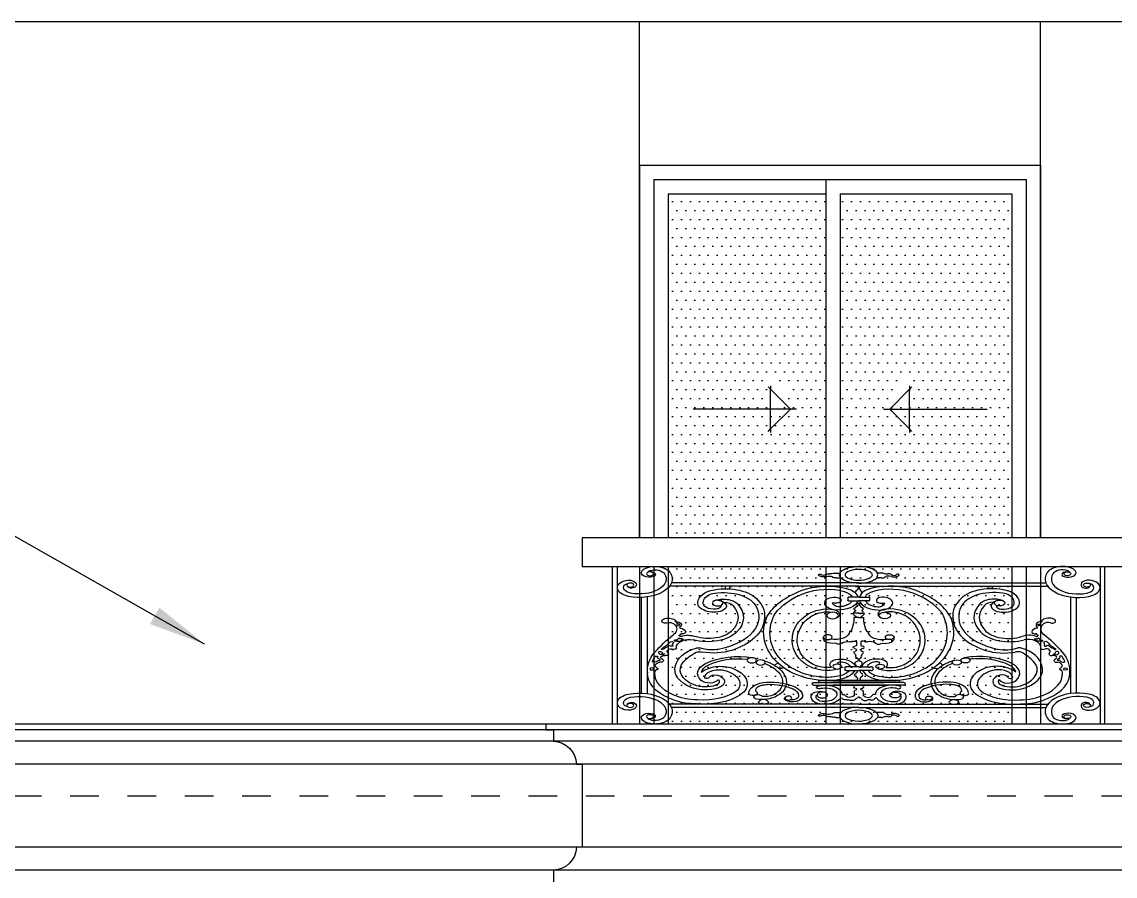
# Model space of a CAD drawing. Extents: x 185 to 567, y -69 to 170.
# Drawn here: x 467.004 to 470.82, y -42.616 to -39.636 of the extents above; entities that cross this region are included whole.
import ezdxf

# ---------------------------------------------------------------- set-up
doc = ezdxf.new("R2010")
doc.units = 0
doc.header["$LTSCALE"] = 0.25
doc.header["$MEASUREMENT"] = 0
doc.linetypes.add('LEVELS 2$0$DOT2', pattern=[0.125, 0, -0.125])
doc.layers.get('0').update_dxf_attribs({"linetype": 'CONTINUOUS'})
for name, color, linetype in [('A-DTNM', 112, 'CONTINUOUS'), ('A-ELV 6', 71, 'CONTINUOUS'), ('A-FerFroge', 156, 'CONTINUOUS'), ('A-GRC', 8, 'CONTINUOUS'), ('A-groves', 8, 'CONTINUOUS'), ('A-WIN', 3, 'CONTINUOUS'), ('A-WIN HAT', 125, 'CONTINUOUS'), ('A-WLSEC', 7, 'CONTINUOUS'), ('LEVELS 2$0$A-HATCH', 112, 'CONTINUOUS')]:
    doc.layers.add(name, color=color, linetype=linetype)
doc.styles.add('BERNIE', font='arial.ttf')
doc.dimstyles.new('DIM10R', dxfattribs={"dimscale": 0.2, "dimtxt": 125, "dimasz": 150, "dimexe": 100, "dimexo": 100, "dimgap": 25, "dimtad": 1, "dimdec": 0, "dimzin": 0, "dimdsep": 46, "dimtxsty": 'BERNIE', "dimcen": 500, "dimdle": 50, "dimclrd": 2, "dimclre": 1, "dimclrt": 3, "dimadec": 0, "dimazin": 0, "dimtfac": 1, "dimtdec": 0, "dimtix": 1, "dimtmove": 2, "dimatfit": 3, "dimfxl": 1, "dimtolj": 1, "dimtzin": 0, "dimarcsym": 0})

# ---------------------------------------------------------------- blocks, each defined once
blk = doc.blocks.new('LEVELS 2')
at = {"layer": 'LEVELS 2$0$A-HATCH', "linetype": 'LEVELS 2$0$DOT2', "ltscale": 2}
blk.add_line((189.3891, 19.672, 0), (204.6446, 19.672, 0), dxfattribs=at)
blk = doc.blocks.new('A$C5D9A0A75')
at = {"color": 8}
for p, q in [((-0.2424, -0.5809), (-0.251, -0.5723)), ((-0.2424, -0.5687), (-0.2424, -0.5809)), ((0.2424, -0.5687), (0.2424, -0.5809)), ((0.2424, -0.5809), (0.251, -0.5723)), ((-0.1517, -0.65), (-0.1733, -0.65)), ((0.1517, -0.65), (0.1733, -0.65)), ((-0.251, -0.7277), (-0.2424, -0.7191)), ((-0.2424, -0.7191), (-0.2424, -0.7313)), ((0.2424, -0.7191), (0.2424, -0.7313)), ((0.251, -0.7277), (0.2424, -0.7191))]:
    blk.add_line(p, q, dxfattribs=at)
for p, q in [((-0.1733, -0.65), (-0.5132, -0.65)), ((0.1733, -0.65), (0.5132, -0.65))]:
    blk.add_line(p, q)
at = {"elevation": 0}
for points in [[(-0.2424, -0.5809), (-0.1733, -0.65), (-0.2424, -0.7191), (-0.2424, -0.5809)], [(0.2424, -0.5809), (0.1733, -0.65), (0.2424, -0.7191), (0.2424, -0.5809)]]:
    blk.add_lwpolyline(points, dxfattribs=at)
blk = doc.blocks.new('winnnn')
at = {"layer": 'A-WIN HAT'}
h = blk.add_hatch(dxfattribs=at)
h.set_pattern_fill('DOTS', color=256, scale=0.5, style=0)
h.set_pattern_definition([(0, (-0.6, -1.95), (0.015625, 0.03125), [0, -0.03125])])
h.paths.add_polyline_path([(0.6, -0.1), (0, -0.1), (0, -1.3), (0.6, -1.3)])
h.paths.add_polyline_path([(0.2424, -0.7298), (0.2424, -0.8679), (0.1733, -0.7989)], flags=16)
h.paths.add_polyline_path([(-0.05, -0.1), (-0.6, -0.1), (-0.6, -1.3), (-0.05, -1.3)])
h.paths.add_polyline_path([(-0.2424, -0.7298), (-0.1733, -0.7989), (-0.2424, -0.8679)], flags=16)
h.paths.add_polyline_path([(0.6, -1.4), (0, -1.4), (0, -1.95), (0.6, -1.95)])
h.paths.add_polyline_path([(-0.05, -1.4), (-0.6, -1.4), (-0.6, -1.95), (-0.05, -1.95)])
for p, q in [((-0.7, 0), (0.7, 0)), ((-0.7, 0), (-0.7, -1.3)), ((0.7, 0), (0.7, -1.3)), ((-0.65, -0.05), (0.65, -0.05)), ((-0.65, -0.05), (-0.65, -1.3)), ((-0.05, -0.05), (-0.05, -1.3, 0)), ((0.65, -0.05), (0.65, -1.3)), ((-0.6, -0.1), (-0.05, -0.1)), ((-0.6, -0.1), (-0.6, -1.3)), ((0, -0.1), (0.6, -0.1)), ((0, -0.1), (0, -1.3, 0)), ((0.6, -0.1), (0.6, -1.3)), ((-0.7, -1.4), (-0.7, -1.95)), ((-0.65, -1.4), (-0.65, -1.95)), ((-0.6, -1.4), (-0.6, -1.95)), ((-0.05, -1.4, 0), (-0.05, -1.95, 0)), ((0, -1.4, 0), (0, -1.95, 0)), ((0.6, -1.4), (0.6, -1.95)), ((0.65, -1.4), (0.65, -1.95)), ((0.7, -1.4), (0.7, -1.95))]:
    blk.add_line(p, q)
blk.add_blockref('A$C5D9A0A75', (0, -0.2009, 0))
blk = doc.blocks.new('A$C7860229F')
blk.add_lwpolyline([(0.1263, 0.285), (0.1263, 0.265), (0.1, 0.265), (0.1, 0.225, 0.394493), (0.02, 0.145), (0, 0.145), (0, -0.145), (0.02, -0.145, 0.394493), (0.1, -0.225), (0.1, -0.265)], format="xyb")
blk = doc.blocks.new('A$C50FD488D')
for p, q in [((0.209, -0.6483), (0.209, -0.1009)), ((0.2186, -0.0998), (0.2186, -0.6493)), ((1.1814, -0.0998), (1.1814, -0.6493)), ((1.191, -0.6483), (1.191, -0.1009)), ((0.6548, -0.123), (0.6628, -0.123)), ((0.7452, -0.123), (0.7372, -0.123)), ((0.6548, -0.1403), (0.6647, -0.1403)), ((0.7452, -0.1403), (0.7353, -0.1403)), ((0.7, -0.1694), (0.3225, -0.1694)), ((0.7, -0.1578), (0.3264, -0.1578)), ((0.4338, -0.1694), (0.4338, -0.178)), ((0.4426, -0.1694), (0.4426, -0.1784)), ((0.7, -0.1578), (1.0736, -0.1578)), ((0.7, -0.1694), (1.0775, -0.1694)), ((0.9574, -0.1694), (0.9574, -0.1784)), ((0.9662, -0.1694), (0.9662, -0.178)), ((0.2661, -0.2081), (0.2661, -0.5419)), ((0.2779, -0.2064), (0.2779, -0.5436)), ((0.6783, -0.2087), (0.6783, -0.2183)), ((0.7, -0.2072), (0.6798, -0.2072)), ((0.7, -0.2072), (0.7202, -0.2072)), ((0.7217, -0.2087), (0.7217, -0.2183)), ((1.1221, -0.2064), (1.1221, -0.5436)), ((1.1339, -0.2081), (1.1339, -0.5419)), ((0.6798, -0.2197), (0.7, -0.2197)), ((0.7202, -0.2197), (0.7, -0.2197)), ((0.5161, -0.2804), (0.5121, -0.2804)), ((0.7006, -0.2627), (0.6887, -0.2627)), ((0.7006, -0.2784), (0.6904, -0.2784)), ((0.695, -0.2742), (0.695, -0.2784)), ((0.6994, -0.2627), (0.7113, -0.2627)), ((0.6994, -0.2784), (0.7096, -0.2784)), ((0.705, -0.2742), (0.705, -0.2784)), ((0.8839, -0.2804), (0.8879, -0.2804)), ((0.5125, -0.2997), (0.5102, -0.2997)), ((0.8875, -0.2997), (0.8898, -0.2997)), ((0.6839, -0.3272), (0.6818, -0.3272)), ((0.7161, -0.3272), (0.7182, -0.3272)), ((0.6957, -0.3623), (0.6957, -0.3754)), ((0.7043, -0.3623), (0.7043, -0.3754)), ((0.6721, -0.4527), (0.6721, -0.4606)), ((0.7, -0.4498), (0.675, -0.4498)), ((0.7, -0.4498), (0.725, -0.4498)), ((0.7279, -0.4527), (0.7279, -0.4606)), ((0.675, -0.4635), (0.7, -0.4635)), ((0.725, -0.4635), (0.7, -0.4635)), ((0.6196, -0.4984), (0.7, -0.4984)), ((0.6196, -0.4984), (0.6196, -0.5051)), ((0.7, -0.4984), (0.6493, -0.4984)), ((0.7, -0.4984), (0.7507, -0.4984)), ((0.7804, -0.4984), (0.7, -0.4984)), ((0.7804, -0.4984), (0.7804, -0.5051)), ((0.6071, -0.508), (0.6071, -0.5113)), ((0.6101, -0.5051), (0.7, -0.5051)), ((0.6101, -0.5142), (0.7, -0.5142)), ((0.7, -0.5051), (0.6493, -0.5051)), ((0.7, -0.5142), (0.6493, -0.5142)), ((0.6904, -0.5142), (0.6904, -0.5216)), ((0.7, -0.5051), (0.7507, -0.5051)), ((0.7899, -0.5051), (0.7, -0.5051)), ((0.7, -0.5142), (0.7507, -0.5142)), ((0.7899, -0.5142), (0.7, -0.5142)), ((0.7096, -0.5142), (0.7096, -0.5216)), ((0.7929, -0.508), (0.7929, -0.5113)), ((0.6913, -0.5365), (0.6913, -0.5511)), ((0.7087, -0.5365), (0.7087, -0.5511)), ((0.6896, -0.5511), (0.6913, -0.5511)), ((0.7104, -0.5511), (0.7087, -0.5511)), ((0.7, -0.5806), (0.3225, -0.5806)), ((0.7, -0.5806), (1.0775, -0.5806)), ((0.7, -0.5922), (0.3264, -0.5922)), ((0.6548, -0.6097), (0.6647, -0.6097)), ((0.7, -0.5922), (1.0736, -0.5922)), ((0.7452, -0.6097), (0.7353, -0.6097)), ((0.6548, -0.627), (0.6628, -0.627)), ((0.7452, -0.627), (0.7372, -0.627))]:
    blk.add_line(p, q)
at = {"extrusion": (0, 0, -1)}
for centre, major_axis, ratio, start_param, end_param in [((0.2921, -0.1258), (-0.0261, 0), 0.986193, 0.359204, 1.773868), ((0.2934, -0.1324), (-0.0326, 0), 0.986193, 1.693369, 2.794993), ((0.7, -0.1293), (-0.0381, 0), 0.770201, 4.712389, 7.853982), ((0.2823, -0.1222), (0.0157, 0), 0.986193, 1.044957, 3.500797), ((0.2921, -0.1258), (0.014, 0), 0.986193, 3.500797, 4.101526), ((0.2934, -0.1324), (0.0205, 0), 0.986193, 4.240292, 5.936586), ((0.2858, -0.128), (-0.00887, 0), 0.986193, 1.609909, 4.186549), ((0.2625, -0.1436), (-0.0534, 0), 0.986193, 2.793121, 3.920657), ((0.2625, -0.1436), (-0.0655, 0), 0.986193, 2.793121, 3.920657), ((0.6222, -0.13), (-0.0028, 0), 0.986193, -0.347364, 2.45784), ((0.6295, -0.1254), (-0.00588, 0), 0.986193, 3.689898, 5.767627), ((0.6391, -0.1312), (-0.00547, 0), 0.986193, 0.548305, 1.353902), ((0.64, -0.1359), (0.0103, 0), 0.986193, 4.517077, 4.873859), ((0.6413, -0.1028), (0.0235, 0), 0.986193, 1.128208, 1.558447), ((0.6548, -0.1317), (0.00879, 0), 0.986193, 4.310092, 4.712389), ((0.7, -0.1293), (-0.0273, 0.0003), 0.684091, 4.704331, 7.845923), ((0.2448, -0.173), (0.0261, 0), 0.986193, 2.925853, 4.340517), ((0.241, -0.1635), (0.0157, 0), 0.986193, 4.340517, 6.796357), ((0.6295, -0.1254), (-0.0114, 0), 0.986193, 4.153001, 5.767627), ((0.6406, -0.1429), (0.00954, 0), 0.986193, 4.147409, 5.443922), ((0.645, -0.138), (-0.00206, 0.00206), 1, 1.523847, 1.779943), ((0.6548, -0.1317), (0.00879, 0), 0.986193, 1.570796, 2.558971), ((0.2516, -0.1742), (0.0205, 0), 0.986193, 1.904728, 3.601022), ((0.2448, -0.173), (0.014, 0), 0.986193, 3.739788, 4.340517), ((0.2447, -0.165), (0.00696, 0), 0.986193, 3.141593, 9.424778), ((0.247, -0.1668), (0.00887, 0), 0.986193, 0.513172, 3.089812), ((0.4353, -0.2481), (-0.0711, 0), 0.986193, 1.239292, 2.685863), ((0.6371, -0.2594), (0.092, 0), 0.986193, 4.113809, 5.142554), ((0.6844, -0.1751), (-0.0145, 0), 0.986193, 2.72718, 3.810715), ((0.2516, -0.1742), (0.0326, 0), 0.986193, 1.904728, 3.006352), ((0.2625, -0.1436), (-0.0655, 0), 0.986193, 3.920657, 5.048192), ((0.2625, -0.1436), (-0.0534, 0), 0.986193, 3.920657, 5.048192), ((0.4243, -0.2245), (0.045, 0), 0.986193, 3.136144, 4.437415), ((0.4243, -0.2245), (0.0343, 0), 0.986193, 3.117833, 4.149148), ((0.4308, -0.257), (-0.0667, 0), 0.986193, 1.189802, 2.81634), ((0.683, -0.3257), (-0.1734, 0), 0.986193, 0.307207, 0.972216), ((0.683, -0.3257), (0.1621, 0), 0.986193, 3.544055, 4.113809), ((0.6371, -0.2594), (0.0807, 0), 0.986193, 4.113809, 5.142554), ((0.6588, -0.2128), (-0.0287, 0), 0.986193, 2.000961, 2.94312), ((0.6588, -0.2128), (-0.04, 0), 0.986193, 2.000961, 2.99964), ((0.7044, -0.1907), (0.0109, 0), 0.986193, 2.526413, 3.810715), ((0.419, -0.2277), (0.0104, 0), 0.986193, 3.141593, 9.424778), ((0.4306, -0.2453), (0.0316, 0), 0.986193, 4.08399, 5.814843), ((0.4148, -0.2381), (-0.0213, 0), 0.986193, 1.766722, 4.073893), ((0.3935, -0.2713), (0.119, 0), 0.986193, -0.478494, 0.140238), ((0.6513, -0.2258), (-0.0189, 0), 0.986193, 0.23755, 1.917148), ((0.6541, -0.2182), (-0.0107, 0), 0.986193, 1.917148, 5.316293), ((0.6798, -0.2087), (0.00147, 0), 0.986193, 3.141593, 4.712389), ((0.411, -0.2282), (0.0318, 0), 0.986193, 1.02315, 3.250179), ((0.411, -0.2282), (0.0212, 0), 0.986193, 1.359839, 3.277918), ((0.4148, -0.2381), (0.0107, 0), 0.986193, -0.207114, 1.517375), ((0.4306, -0.2453), (0.021, 0), 0.986193, -1.540418, -0.468342), ((0.3646, -0.2783), (0.0949, 0), 0.986193, -0.468342, 0.502042), ((0.3646, -0.2783), (-0.1056, 0), 0.986193, 2.67325, 3.643635), ((0.3738, -0.2759), (-0.1269, 0), 0.986193, 2.81634, 3.559374), ((0.6575, -0.2273), (0.0253, 0), 0.986193, 1.662425, 3.379143), ((0.6618, -0.2272), (0.0138, 0), 0.986193, 1.325993, 3.162944), ((0.6588, -0.2128), (0.04, 0), 0.986193, 0.177072, 1.662425), ((0.6588, -0.2128), (-0.0287, 0), 0.986193, 3.389621, 4.490786), ((0.6798, -0.2183), (0.00147, 0), 0.986193, 1.570796, 3.141593), ((0.6833, -0.2323), (0.0155, 0), 0.986193, -0.501731, 0.918989), ((0.6372, -0.3587), (0, 0.1102), 0.634622, -1.455899, 0.198074), ((0.6441, -0.2665), (-0.0174, 0), 0.986193, 1.67343, 3.999532), ((0.6956, -0.2483), (0.00484, 0), 0.986193, 2.222604, 4.060581), ((0.6951, -0.2595), (0.00403, 0), 0.986193, 2.222604, 4.060581), ((0.691, -0.2542), (0.00273, 0), 0.986193, -0.918989, 0.918989), ((0.3209, -0.2953), (0.0152, 0), 0.986193, 3.767232, 5.474069), ((0.6364, -0.3304), (0, 0.168), 0.749863, 2.987054, 5.054443), ((0.5118, -0.2802), (0.1786, 0), 0.986193, -0.010351, 0.269948), ((0.7013, -0.2633), (-0.0127, 0), 0.986193, -1.050198, 0.054521), ((0.3143, -0.2907), (-0.0071, 0), 0.986193, 4.239124, 6.908824), ((0.3224, -0.3063), (-0.0107, 0), 0.986193, 1.097531, 2.553849), ((0.3036, -0.3187), (0.0334, 0), 0.986193, -0.587743, 0.619356), ((0.2998, -0.3171), (0.0457, 0), 0.986193, -0.809116, -0.712984), ((0.3358, -0.2921), (0.00146, 0), 0.986193, 1.387681, 3.665061), ((0.3315, -0.2897), (-0.00351, 0), 0.986193, 2.51217, 3.665061), ((0.3376, -0.3017), (-0.00841, 0), 0.986193, 1.387681, 2.785357), ((0.332, -0.3037), (-0.0144, 0), 0.986193, 2.785357, 3.792328), ((0.3821, -0.2825), (0.1293, 0), 0.986193, 0.040903, 1.04538), ((0.3445, -0.3136), (0.00147, 0), 0.986193, 1.906583, 3.426498), ((0.3456, -0.3139), (-0.00182, 0.00182), 1, 5.778964, 6.141834), ((0.3386, -0.3303), (0.0165, 0), 0.986193, -1.23501, -0.133651), ((0.4005, -0.2989), (0.0534, 0), 0.986193, 0.481174, 2.075535), ((0.3828, -0.2799), (-0.117, 0), 0.986193, 3.559374, 4.361123), ((0.6936, -0.5929), (-0.4456, 0), 0.986193, 0.456975, 0.619356), ((0.3327, -0.3493), (-0.0083, 0), 0.986193, 3.078791, 4.711877), ((0.3461, -0.3481), (0.00514, 0), 0.986193, 1.224743, 3.000432), ((0.3437, -0.3407), (0.00156, 0), 0.986193, 2.393715, 4.557851), ((0.3389, -0.3451), (-0.00499, 0), 0.986193, 2.393715, 2.865382), ((0.3431, -0.3375), (0.00181, 0), 0.986193, -0.253663, 1.416259), ((0.3451, -0.3434), (-0.00147, 0), 0.986193, 4.095125, 6.006974), ((0.3466, -0.3366), (-0.00175, 0), 0.986193, -0.253663, 2.002078), ((0.36, -0.3641), (0.0243, 0), 0.986193, 4.095125, 5.362212), ((0.3487, -0.3289), (-0.00629, 0), 0.986193, 3.007942, 4.929364), ((0.3985, -0.2966), (0.0669, 0), 0.986193, 0.502042, 2.015089), ((0.6372, -0.3581), (0, 0.1052), 0.664345, 2.792693, 4.826957), ((0.6481, -0.3501), (-0.0189, 0), 0.986193, 4.424307, 6.467477), ((0.6382, -0.3467), (0.00867, 0), 0.986193, 3.141593, 9.424778), ((0.6534, -0.327), (0.0285, 0), 0.986193, 0.005829, 1.918893), ((0.2462, -0.3282), (0.0854, 0), 0.986193, 0.444529, 0.783696), ((0.3269, -0.3661), (-0.00411, 0), 0.986193, 0.444529, 3.917405), ((0.3343, -0.3726), (-0.00575, 0), 0.986193, -0.597423, 0.701205), ((0.3359, -0.3583), (0.00328, 0), 0.986193, 1.056125, 3.391753), ((0.3629, -0.3816), (-0.0264, 0), 0.986193, -0.122631, 0.984654), ((0.341, -0.3672), (-0.00708, 0), 0.986193, 1.056125, 1.960136), ((0.3617, -0.373), (-0.0219, 0), 0.986193, 0.60362, 0.944428), ((0.3483, -0.3542), (-0.00144, 0), 0.986193, 1.218517, 4.325141), ((0.3617, -0.373), (0.0189, 0), 0.986193, 3.923198, 5.156681), ((0.6599, -0.3629), (-0.00819, 0), 0.986193, 3.762001, 5.60071), ((0.6777, -0.3759), (0.014, 0), 0.986193, 3.787884, 5.054616), ((0.6841, -0.3565), (-0.0067, 0), 0.986193, 3.987504, 4.964118), ((0.6917, -0.365), (-0.00484, 0), 0.986193, 0.845912, 2.529622), ((0.3085, -0.3882), (-0.00191, 0), 0.986193, 3.7565, 6.59316), ((0.3271, -0.4011), (0.0209, 0), 0.986193, 3.756501, 4.081862), ((0.3066, -0.3735), (0.0138, 0), 0.986193, 0.400155, 0.940269), ((0.3302, -0.3967), (-0.0121, 0), 0.986193, -0.557759, 0.436551), ((0.3256, -0.3946), (0.00706, 0), 0.986193, 3.578144, 5.326019), ((0.3231, -0.3804), (-0.00404, 0), 0.986193, 0.400155, 2.512824), ((0.3279, -0.3769), (0.00194, 0), 0.986193, -0.597423, 2.512824), ((0.3323, -0.3853), (0.00445, 0), 0.986193, -0.122631, 2.184426), ((0.4137, -0.4531), (-0.0791, 0), 0.986193, 0.094175, 1.069333), ((0.3793, -0.3901), (0.00656, 0), 0.986193, 4.127294, 5.247131), ((0.4068, -0.3443), (0.0474, 0), 0.986193, 1.219531, 2.105538), ((0.6934, -0.3825), (0.00433, 0), 0.986193, 1.875147, 4.408038), ((0.6904, -0.3729), (-0.00589, 0), 0.986193, 3.583441, 4.408038), ((0.6906, -0.3915), (0.00524, 0), 0.986193, -1.266445, 1.266445), ((0.4242, -0.4623), (0.1454, 0), 0.986193, 3.070847, 3.598568), ((0.2968, -0.4152), (-0.00258, 0), 0.986193, 0.190764, 3.677531), ((0.3086, -0.4016), (-0.00766, 0), 0.986193, -0.544841, 0.757911), ((0.3074, -0.4023), (-0.00629, 0), 0.986193, 3.685922, 5.738345), ((0.3031, -0.4013), (-0.00496, 0), 0.986193, 1.545099, 3.312198), ((0.3122, -0.4176), (0.00705, 0), 0.986193, 2.192956, 4.9735), ((0.3112, -0.4027), (0.00326, 0), 0.986193, 1.079241, 3.312198), ((0.3154, -0.4058), (-0.00536, 0), 0.986193, 2.583833, 4.9735), ((0.4591, -0.4875), (0.1219, 0), 0.986193, 3.626248, 3.961743), ((0.3829, -0.4142), (-0.0164, 0), 0.986193, 1.131987, 1.889406), ((0.4107, -0.3311), (-0.0723, 0), 0.986193, 4.186973, 5.030999), ((0.46, -0.5116), (-0.0986, 0), 0.986193, 0.847252, 1.876614), ((0.6963, -0.4005), (-0.00587, 0), 0.986193, -0.780965, 0.780965), ((0.6868, -0.4098), (0.00756, 0), 0.986193, -0.780965, -0.059676), ((0.706, -0.4126), (0.0121, 0), 0.986193, 2.301082, 3.417667), ((0.4249, -0.4637), (-0.1398, 0), 0.986193, 0.223137, 0.363351), ((0.2922, -0.4288), (-0.00571, 0), 0.986193, 3.508652, 5.408534), ((0.3069, -0.4463), (0.0127, 0), 0.986193, 2.444401, 4.409658), ((0.3022, -0.4326), (-0.00495, 0), 0.986193, 0.367059, 1.782679), ((0.3022, -0.4183), (-0.00375, 0), 0.986193, -1.206139, 0.535939), ((0.2993, -0.4259), (-0.00441, 0), 0.986193, 1.935454, 3.61259), ((0.3044, -0.4283), (-0.00631, 0), 0.986193, 2.192956, 4.91313), ((0.4093, -0.4607), (0.0653, 0), 0.986193, 2.176291, 3.613177), ((0.46, -0.5116), (-0.091, 0), 0.986193, 0.847252, 1.775558), ((0.4869, -0.4275), (0.00925, 0), 0.986193, 3.141593, 9.424778), ((0.5044, -0.435), (0.00925, 0), 0.986193, 3.141593, 9.424778), ((0.46, -0.5116), (0.0986, 0), 0.986193, -1.051426, -0.604473), ((0.6613, -0.4415), (-0.0187, 0), 0.986193, -0.611101, 1.440214), ((0.6625, -0.4377), (0.00464, 0), 0.986193, 1.87872, 4.710272), ((0.6629, -0.4536), (0.031, 0), 0.986193, 4.581806, 6.159658), ((0.6628, -0.4536), (0.0208, 0), 0.986193, 4.699759, 6.096997), ((0.7035, -0.4388), (-0.0108, 0), 0.986193, -0.769176, 0.965496), ((0.6942, -0.4256), (0.0055, 0), 0.986193, -0.84051, 0.965496), ((0.2876, -0.4578), (0.0038, 0), 0.986193, 3.141593, 9.424778), ((0.2959, -0.4577), (0.00362, 0), 0.986193, -1.200664, 1.691177), ((0.4093, -0.4607), (0.0759, 0), 0.986193, 2.176291, 3.342001), ((0.4259, -0.4735), (-0.0471, 0), 0.986193, -0.551208, 0.847252), ((0.4259, -0.4735), (0.0395, 0), 0.986193, 3.247905, 3.988844), ((0.4246, -0.4926), (-0.0447, 0), 0.986193, 0.555033, 2.128552), ((0.4116, -0.5096), (0.0662, 0), 0.986193, -0.984044, 0.45567), ((0.46, -0.5116), (0.091, 0), 0.986193, -0.95037, -0.604473), ((0.5419, -0.4474), (-0.00969, 0), 0.986193, 0.203134, 1.344916), ((0.4724, -0.5031), (0.0836, 0), 0.986193, -0.604473, 0.213243), ((0.5419, -0.4474), (0.00969, 0), 0.986193, 0.579329, 1.596479), ((0.675, -0.4527), (0.00294, 0), 0.986193, 3.141593, 4.712389), ((0.6938, -0.4481), (0.00262, 0), 0.986193, -0.769176, 0.769176), ((0.3853, -0.4756), (0.1062, 0), 0.986193, 2.22596, 3.172079), ((0.3854, -0.4756), (0.0917, 0), 0.986193, 2.216856, 3.176603), ((0.3217, -0.4709), (0.028, 0), 0.986193, 3.087824, 3.501086), ((0.4208, -0.4878), (-0.0279, 0), 0.986193, 0.006108, 1.81447), ((0.4143, -0.4918), (0.0135, 0), 0.986193, 3.494217, 5.041103), ((0.4067, -0.5019), (-0.026, 0), 0.986193, 2.049556, 4.160152), ((0.4116, -0.5096), (-0.0517, 0), 0.986193, 1.883649, 3.597263), ((0.4724, -0.5031), (-0.0759, 0), 0.986193, 2.537119, 3.56788), ((0.6447, -0.4482), (0.0501, 0), 0.986193, 0.31332, 1.348449), ((0.6504, -0.4512), (0.0333, 0), 0.986193, 0.38402, 1.030313), ((0.675, -0.4606), (-0.00294, 0), 0.986193, 4.712389, 6.283185), ((0.6997, -0.4788), (-0.00775, 0), 0.986193, -0.81588, 0.81588), ((0.689, -0.4676), (0.0079, 0), 0.986193, -0.546224, 0.81588), ((0.4021, -0.4879), (-0.0193, 0), 0.986193, 3.502327, 5.731977), ((0.3972, -0.4873), (0.00434, 0), 0.986193, -0.037495, 3.068222), ((0.4067, -0.5019), (0.0153, 0), 0.986193, -0.500246, 1.018559), ((0.6877, -0.4914), (0.00973, 0), 0.986193, -0.81588, 0.81588), ((0.3943, -0.4821), (0.0496, 0), 0.986193, 1.018559, 2.176291), ((0.3943, -0.4821), (0.0389, 0), 0.986193, 1.018559, 2.176291), ((0.5195, -0.5424), (-0.0388, 0), 0.986193, -0.010266, 1.508225), ((0.5144, -0.5326), (-0.02, 0), 0.986193, -0.153938, 1.183318), ((0.5198, -0.5432), (-0.0319, 0), 0.986193, 1.15152, 1.500262), ((0.5243, -0.5808), (-0.0781, 0), 0.986193, 1.477321, 2.262749), ((0.5243, -0.5808), (-0.0704, 0), 0.986193, 1.477321, 2.262749), ((0.4992, -0.5119), (-0.0556, 0), 0.986193, 3.300043, 4.143488), ((0.5501, -0.55), (-0.0375, 0), 0.986193, 2.265705, 3.10214), ((0.6101, -0.508), (0.00294, 0), 0.986193, 3.141593, 4.712389), ((0.6101, -0.5113), (-0.00294, 0), 0.986193, 4.712389, 6.283185), ((0.6209, -0.5218), (-0.00525, 0), 0.986193, 4.527174, 6.98995), ((0.6335, -0.5468), (0.0332, 0), 0.986193, 4.187766, 6.285251), ((0.6335, -0.5468), (-0.0233, 0), 0.986193, 1.046173, 3.586786), ((0.695, -0.5214), (0.00463, 0), 0.986193, 1.620238, 3.108149), ((0.2625, -0.6064), (0.0655, 0), 0.986193, 4.376586, 5.504121), ((0.3915, -0.4868), (0.0953, 0), 0.986193, 0.581027, 1.717764), ((0.3915, -0.4865), (-0.081, 0), 0.986193, 3.748469, 4.870759), ((0.4892, -0.5422), (-0.00856, 0), 0.986193, 2.258777, 6.210372), ((0.4992, -0.5119), (-0.0479, 0), 0.986193, 3.629804, 4.033873), ((0.5501, -0.55), (0.0298, 0), 0.986193, -0.875887, -0.023874), ((0.6303, -0.5559), (0.0253, 0), 0.986193, 1.521268, 3.60072), ((0.6223, -0.5518), (-0.0163, 0), 0.986193, 0.44789, 2.354725), ((0.6976, -0.5357), (-0.00637, 0), 0.986193, -0.119702, 1.112412), ((0.6938, -0.528), (-0.00233, 0), 0.986193, 2.029181, 4.254004), ((0.2516, -0.5758), (-0.0326, 0), 0.986193, 0.13524, 1.236864), ((0.2516, -0.5758), (0.0205, 0), 0.986193, 2.682163, 4.378457), ((0.2625, -0.6064), (0.0534, 0), 0.986193, 4.376586, 5.504121), ((0.2625, -0.6064), (-0.0655, 0), 0.986193, 2.362528, 3.490064), ((0.3775, -0.4944), (-0.0865, 0), 0.986193, 4.712389, 5.430246), ((0.3775, -0.4944), (-0.072, 0), 0.986193, 4.695569, 5.430246), ((0.4995, -0.5557), (-0.00856, 0), 0.986193, -1.220497, 2.8792), ((0.5067, -0.5257), (0.0397, 0), 0.986193, 0.971295, 1.828835), ((0.4978, -0.5619), (0.0086, 0), 0.986193, 0.273969, 1.011735), ((0.5138, -0.5305), (-0.0241, 0), 0.986193, 4.01445, 4.96415), ((0.5225, -0.5619), (-0.0086, 0), 0.986193, -1.011735, -0.273969), ((0.5604, -0.5612), (0.00859, 0), 0.986193, 2.449744, 4.261139), ((0.56, -0.5594), (0.00684, 0), 0.986193, 3.141593, 9.424778), ((0.5677, -0.5552), (-0.0181, 0), 0.986193, 4.232351, 5.591336), ((0.5677, -0.5552), (0.0104, 0), 0.986193, 1.090758, 1.92466), ((0.566, -0.5518), (-0.0143, 0), 0.986193, 2.957403, 4.232351), ((0.566, -0.5518), (0.0219, 0), 0.986193, -0.154706, 1.090758), ((0.6309, -0.5559), (0.0159, 0), 0.986193, 1.544729, 3.589483), ((0.6306, -0.5454), (-0.0265, 0), 0.986193, 3.586786, 4.686322), ((0.6319, -0.5465), (0.0348, 0), 0.986193, 0.432203, 1.57951), ((0.6335, -0.5468), (0.0233, 0.0233), 1, 1.165751, 1.225211), ((0.6629, -0.5649), (0.00605, 0), 0.986193, -1.339211, -0.50515), ((0.6682, -0.5516), (-0.00509, 0), 0.986193, 1.277223, 2.908786), ((0.675, -0.5583), (0.00781, 0), 0.986193, 1.353928, 2.636442), ((0.6815, -0.5485), (0.00856, 0), 0.986193, 0.31267, 2.908786), ((0.6789, -0.5753), (0.00989, 0), 0.986193, 4.495521, 5.311814), ((0.6873, -0.5607), (-0.00726, 0), 0.986193, 3.205723, 5.116798), ((0.6979, -0.5614), (0.00336, 0), 0.986193, 3.205723, 4.562542), ((0.6971, -0.5559), (-0.00221, 0), 0.986193, 3.148587, 4.562542), ((0.7005, -0.5558), (0.000869, 0.000869), 1, 3.843332, 5.068991), ((0.2448, -0.577), (-0.0261, 0), 0.986193, -1.198924, 0.21574), ((0.2448, -0.577), (-0.014, 0), 0.986193, -1.198924, -0.598195), ((0.241, -0.5865), (-0.0157, 0), 0.986193, 2.628421, 5.084261), ((0.2447, -0.585), (0.00696, 0), 0.986193, 3.141593, 9.424778), ((0.247, -0.5832), (-0.00887, 0), 0.986193, 0.05178, 2.628421), ((0.2625, -0.6064), (0.0534, 0), 0.986193, -0.779064, 0.348471), ((0.5049, -0.5732), (0.00492, 0), 0.986193, 2.129858, 4.153328), ((0.5001, -0.5809), (-0.00425, 0), 0.986193, 2.129858, 3.088852), ((0.5201, -0.5809), (-0.00425, 0), 0.986193, 0.05274, 1.011735), ((0.5153, -0.5732), (-0.00492, 0), 0.986193, 2.129858, 4.153328), ((0.6548, -0.6183), (-0.00879, 0), 0.986193, 0.582622, 1.570796), ((0.7, -0.6207), (-0.0381, 0), 0.770201, 7.853982, 10.995574), ((0.7, -0.6207), (-0.0273, 0.0003), 0.684091, 1.562738, 4.704331), ((0.2823, -0.6278), (-0.0157, 0), 0.986193, -0.359204, 2.096636), ((0.284, -0.6242), (0.00696, 0), 0.986193, 3.141593, 9.424778), ((0.2921, -0.6242), (-0.014, 0), 0.986193, -0.959933, -0.359204), ((0.2934, -0.6176), (-0.0205, 0), 0.986193, 3.488192, 5.184486), ((0.2858, -0.622), (0.00887, 0), 0.986193, -1.044957, 1.531684), ((0.2934, -0.6176), (0.0326, 0), 0.986193, 0.3466, 1.448224), ((0.6222, -0.62), (0.0028, 0), 0.986193, 0.683753, 3.488957), ((0.6295, -0.6246), (0.0114, 0), 0.986193, 3.657151, 5.271777), ((0.6295, -0.6246), (0.00588, 0), 0.986193, 3.657151, 5.73488), ((0.6391, -0.6188), (0.00547, 0), 0.986193, 1.78769, 2.593288), ((0.6406, -0.6071), (0.00954, 0), 0.986193, 0.839263, 2.135776), ((0.64, -0.6141), (0.0103, 0), 0.986193, 1.409326, 1.766108), ((0.6413, -0.6472), (0.0235, 0), 0.986193, -1.558447, -1.128208), ((0.645, -0.612), (0.00206, 0.00206), 1, 1.36165, 1.617745), ((0.6548, -0.6183), (0.00879, 0), 0.986193, 1.570796, 1.973093), ((0.2921, -0.6242), (0.0261, 0), 0.986193, 1.367724, 2.782388)]:
    blk.add_ellipse(centre, major_axis=major_axis, ratio=ratio, start_param=start_param, end_param=end_param, dxfattribs=at)
for centre, major_axis, ratio, start_param, end_param in [((0.7, -0.1293), (0.0381, 0), 0.770201, 4.712389, 7.853982), ((1.1066, -0.1324), (0.0326, 0), 0.986193, 1.693369, 2.794993), ((1.1079, -0.1258), (0.0261, 0), 0.986193, 0.359204, 1.773868), ((0.7, -0.1293), (0.0273, 0.0003), 0.684091, 4.704331, 7.845923), ((0.7452, -0.1317), (-0.00879, 0), 0.986193, 4.310092, 4.712389), ((0.7587, -0.1028), (-0.0235, 0), 0.986193, 1.128208, 1.558447), ((0.76, -0.1359), (-0.0103, 0), 0.986193, 4.517077, 4.873859), ((0.7609, -0.1312), (0.00547, 0), 0.986193, 0.548305, 1.353902), ((0.7705, -0.1254), (0.00588, 0), 0.986193, 3.689898, 5.767627), ((0.7778, -0.13), (0.0028, 0), 0.986193, -0.347364, 2.45784), ((1.1375, -0.1436), (0.0655, 0), 0.986193, 2.793121, 3.920657), ((1.1375, -0.1436), (0.0534, 0), 0.986193, 2.793121, 3.920657), ((1.1066, -0.1324), (-0.0205, 0), 0.986193, 4.240292, 5.936586), ((1.1142, -0.128), (0.00887, 0), 0.986193, 1.609909, 4.186549), ((1.1177, -0.1222), (-0.0157, 0), 0.986193, 1.044957, 3.500797), ((1.1079, -0.1258), (-0.014, 0), 0.986193, 3.500797, 4.101526), ((0.7452, -0.1317), (-0.00879, 0), 0.986193, 1.570796, 2.558971), ((0.755, -0.138), (0.00206, 0.00206), 1, 1.523847, 1.779943), ((0.7594, -0.1429), (-0.00954, 0), 0.986193, 4.147409, 5.443922), ((0.7705, -0.1254), (0.0114, 0), 0.986193, 4.153001, 5.767627), ((1.159, -0.1635), (-0.0157, 0), 0.986193, 4.340517, 6.796357), ((1.1552, -0.173), (-0.0261, 0), 0.986193, 2.925853, 4.340517), ((0.7156, -0.1751), (0.0145, 0), 0.986193, 2.72718, 3.810715), ((0.7629, -0.2594), (-0.092, 0), 0.986193, 4.113809, 5.142554), ((0.9647, -0.2481), (0.0711, 0), 0.986193, 1.239292, 2.685863), ((1.153, -0.1668), (-0.00887, 0), 0.986193, 0.513172, 3.089812), ((1.1553, -0.165), (-0.00696, 0), 0.986193, 3.141593, 9.424778), ((1.1484, -0.1742), (-0.0205, 0), 0.986193, 1.904728, 3.601022), ((1.1552, -0.173), (-0.014, 0), 0.986193, 3.739788, 4.340517), ((0.7412, -0.2128), (0.04, 0), 0.986193, 2.000961, 2.99964), ((0.6956, -0.1907), (-0.0109, 0), 0.986193, 2.526413, 3.810715), ((0.7412, -0.2128), (0.0287, 0), 0.986193, 2.000961, 2.94312), ((0.7629, -0.2594), (-0.0807, 0), 0.986193, 4.113809, 5.142554), ((0.717, -0.3257), (-0.1621, 0), 0.986193, 3.544055, 4.113809), ((0.717, -0.3257), (0.1734, 0), 0.986193, 0.307207, 0.972216), ((0.9692, -0.257), (0.0667, 0), 0.986193, 1.189802, 2.81634), ((0.9757, -0.2245), (-0.045, 0), 0.986193, 3.136144, 4.437415), ((0.9757, -0.2245), (-0.0343, 0), 0.986193, 3.117833, 4.149148), ((1.1375, -0.1436), (0.0655, 0), 0.986193, 3.920657, 5.048192), ((1.1375, -0.1436), (0.0534, 0), 0.986193, 3.920657, 5.048192), ((1.1484, -0.1742), (-0.0326, 0), 0.986193, 1.904728, 3.006352), ((0.7202, -0.2087), (-0.00147, 0), 0.986193, 3.141593, 4.712389), ((0.7459, -0.2182), (0.0107, 0), 0.986193, 1.917148, 5.316293), ((0.7487, -0.2258), (0.0189, 0), 0.986193, 0.23755, 1.917148), ((1.0065, -0.2713), (-0.119, 0), 0.986193, -0.478494, 0.140238), ((0.9694, -0.2453), (-0.0316, 0), 0.986193, 4.08399, 5.814843), ((0.9852, -0.2381), (0.0213, 0), 0.986193, 1.766722, 4.073893), ((0.981, -0.2277), (-0.0104, 0), 0.986193, 3.141593, 9.424778), ((0.7167, -0.2323), (-0.0155, 0), 0.986193, -0.501731, 0.918989), ((0.7412, -0.2128), (-0.04, 0), 0.986193, 0.177072, 1.662425), ((0.7412, -0.2128), (0.0287, 0), 0.986193, 3.389621, 4.490786), ((0.7202, -0.2183), (-0.00147, 0), 0.986193, 1.570796, 3.141593), ((0.7382, -0.2272), (-0.0138, 0), 0.986193, 1.325993, 3.162944), ((0.7425, -0.2273), (-0.0253, 0), 0.986193, 1.662425, 3.379143), ((1.0262, -0.2759), (0.1269, 0), 0.986193, 2.81634, 3.559374), ((1.0354, -0.2783), (0.1056, 0), 0.986193, 2.67325, 3.643635), ((1.0354, -0.2783), (-0.0949, 0), 0.986193, -0.468342, 0.502042), ((0.9694, -0.2453), (-0.021, 0), 0.986193, -1.540418, -0.468342), ((0.989, -0.2282), (-0.0318, 0), 0.986193, 1.02315, 3.250179), ((0.9852, -0.2381), (-0.0107, 0), 0.986193, -0.207114, 1.517375), ((0.989, -0.2282), (-0.0212, 0), 0.986193, 1.359839, 3.277918), ((0.709, -0.2542), (-0.00273, 0), 0.986193, -0.918989, 0.918989), ((0.7044, -0.2483), (-0.00484, 0), 0.986193, 2.222604, 4.060581), ((0.7049, -0.2595), (-0.00403, 0), 0.986193, 2.222604, 4.060581), ((0.7559, -0.2665), (0.0174, 0), 0.986193, 1.67343, 3.999532), ((0.7628, -0.3587), (0, 0.1102), 0.634622, -1.455899, 0.198074), ((0.6987, -0.2633), (0.0127, 0), 0.986193, -1.050198, 0.054521), ((0.8882, -0.2802), (-0.1786, 0), 0.986193, -0.010351, 0.269948), ((0.7636, -0.3304), (0, 0.168), 0.749863, 2.987054, 5.054443), ((1.0791, -0.2953), (-0.0152, 0), 0.986193, 3.767232, 5.474069), ((1.0179, -0.2825), (-0.1293, 0), 0.986193, 0.040903, 1.04538), ((1.068, -0.3037), (0.0144, 0), 0.986193, 2.785357, 3.792328), ((1.0624, -0.3017), (0.00841, 0), 0.986193, 1.387681, 2.785357), ((1.0964, -0.3187), (-0.0334, 0), 0.986193, -0.587743, 0.619356), ((1.0642, -0.2921), (-0.00146, 0), 0.986193, 1.387681, 3.665061), ((1.0685, -0.2897), (0.00351, 0), 0.986193, 2.51217, 3.665061), ((1.1002, -0.3171), (-0.0457, 0), 0.986193, -0.809116, -0.712984), ((1.0776, -0.3063), (0.0107, 0), 0.986193, 1.097531, 2.553849), ((1.0857, -0.2907), (0.0071, 0), 0.986193, 4.239124, 6.908824), ((1.0172, -0.2799), (0.117, 0), 0.986193, 3.559374, 4.361123), ((0.9995, -0.2989), (-0.0534, 0), 0.986193, 0.481174, 2.075535), ((1.0614, -0.3303), (-0.0165, 0), 0.986193, -1.23501, -0.133651), ((1.0555, -0.3136), (-0.00147, 0), 0.986193, 1.906583, 3.426498), ((1.0544, -0.3139), (0.00182, 0.00182), 1, 5.778964, 6.141834), ((0.7466, -0.327), (-0.0285, 0), 0.986193, 0.005829, 1.918893), ((0.7628, -0.3581), (0, 0.1052), 0.664345, 2.792693, 4.826957), ((0.7519, -0.3501), (0.0189, 0), 0.986193, 4.424307, 6.467477), ((0.7618, -0.3467), (-0.00867, 0), 0.986193, 3.141593, 9.424778), ((1.0015, -0.2966), (-0.0669, 0), 0.986193, 0.502042, 2.015089), ((1.04, -0.3641), (-0.0243, 0), 0.986193, 4.095125, 5.362212), ((1.0513, -0.3289), (0.00629, 0), 0.986193, 3.007942, 4.929364), ((1.0539, -0.3481), (-0.00514, 0), 0.986193, 1.224743, 3.000432), ((1.0534, -0.3366), (0.00175, 0), 0.986193, -0.253663, 2.002078), ((1.0549, -0.3434), (0.00147, 0), 0.986193, 4.095125, 6.006974), ((1.0569, -0.3375), (-0.00181, 0), 0.986193, -0.253663, 1.416259), ((1.0611, -0.3451), (0.00499, 0), 0.986193, 2.393715, 2.865382), ((1.0563, -0.3407), (-0.00156, 0), 0.986193, 2.393715, 4.557851), ((1.0673, -0.3493), (0.0083, 0), 0.986193, 3.078791, 4.711877), ((0.7064, -0.5929), (0.4456, 0), 0.986193, 0.456975, 0.619356), ((0.7083, -0.365), (0.00484, 0), 0.986193, 0.845912, 2.529622), ((0.7159, -0.3565), (0.0067, 0), 0.986193, 3.987504, 4.964118), ((0.7223, -0.3759), (-0.014, 0), 0.986193, 3.787884, 5.054616), ((0.7401, -0.3629), (0.00819, 0), 0.986193, 3.762001, 5.60071), ((1.0383, -0.373), (-0.0189, 0), 0.986193, 3.923198, 5.156681), ((1.0517, -0.3542), (0.00144, 0), 0.986193, 1.218517, 4.325141), ((1.0383, -0.373), (0.0219, 0), 0.986193, 0.60362, 0.944428), ((1.0371, -0.3816), (0.0264, 0), 0.986193, -0.122631, 0.984654), ((1.059, -0.3672), (0.00708, 0), 0.986193, 1.056125, 1.960136), ((1.0641, -0.3583), (-0.00328, 0), 0.986193, 1.056125, 3.391753), ((1.0731, -0.3661), (0.00411, 0), 0.986193, 0.444529, 3.917405), ((1.0657, -0.3726), (0.00575, 0), 0.986193, -0.597423, 0.701205), ((1.1538, -0.3282), (-0.0854, 0), 0.986193, 0.444529, 0.783696), ((0.7094, -0.3915), (-0.00524, 0), 0.986193, -1.266445, 1.266445), ((0.7096, -0.3729), (0.00589, 0), 0.986193, 3.583441, 4.408038), ((0.7066, -0.3825), (-0.00433, 0), 0.986193, 1.875147, 4.408038), ((0.9932, -0.3443), (-0.0474, 0), 0.986193, 1.219531, 2.105538), ((1.0207, -0.3901), (-0.00656, 0), 0.986193, 4.127294, 5.247131), ((0.9863, -0.4531), (0.0791, 0), 0.986193, 0.094175, 1.069333), ((1.0677, -0.3853), (-0.00445, 0), 0.986193, -0.122631, 2.184426), ((1.0721, -0.3769), (-0.00194, 0), 0.986193, -0.597423, 2.512824), ((1.0744, -0.3946), (-0.00706, 0), 0.986193, 3.578144, 5.326019), ((1.0769, -0.3804), (0.00404, 0), 0.986193, 0.400155, 2.512824), ((1.0698, -0.3967), (0.0121, 0), 0.986193, -0.557759, 0.436551), ((1.0934, -0.3735), (-0.0138, 0), 0.986193, 0.400155, 0.940269), ((1.0729, -0.4011), (-0.0209, 0), 0.986193, 3.756501, 4.081862), ((1.0915, -0.3882), (0.00191, 0), 0.986193, 3.7565, 6.59316), ((0.694, -0.4126), (-0.0121, 0), 0.986193, 2.301082, 3.417667), ((0.7132, -0.4098), (-0.00756, 0), 0.986193, -0.780965, -0.059676), ((0.7037, -0.4005), (0.00587, 0), 0.986193, -0.780965, 0.780965), ((0.94, -0.5116), (0.0986, 0), 0.986193, 0.847252, 1.876614), ((0.9893, -0.3311), (0.0723, 0), 0.986193, 4.186973, 5.030999), ((1.0171, -0.4142), (0.0164, 0), 0.986193, 1.131987, 1.889406), ((0.9409, -0.4875), (-0.1219, 0), 0.986193, 3.626248, 3.961743), ((1.0846, -0.4058), (0.00536, 0), 0.986193, 2.583833, 4.9735), ((1.0878, -0.4176), (-0.00705, 0), 0.986193, 2.192956, 4.9735), ((1.0888, -0.4027), (-0.00326, 0), 0.986193, 1.079241, 3.312198), ((1.0926, -0.4023), (0.00629, 0), 0.986193, 3.685922, 5.738345), ((1.0969, -0.4013), (0.00496, 0), 0.986193, 1.545099, 3.312198), ((1.0914, -0.4016), (0.00766, 0), 0.986193, -0.544841, 0.757911), ((1.1032, -0.4152), (0.00258, 0), 0.986193, 0.190764, 3.677531), ((0.9758, -0.4623), (-0.1454, 0), 0.986193, 3.070847, 3.598568), ((0.7058, -0.4256), (-0.0055, 0), 0.986193, -0.84051, 0.965496), ((0.6965, -0.4388), (0.0108, 0), 0.986193, -0.769176, 0.965496), ((0.7371, -0.4536), (-0.031, 0), 0.986193, 4.581806, 6.159658), ((0.7372, -0.4536), (-0.0208, 0), 0.986193, 4.699759, 6.096997), ((0.7375, -0.4377), (-0.00464, 0), 0.986193, 1.87872, 4.710272), ((0.7387, -0.4415), (0.0187, 0), 0.986193, -0.611101, 1.440214), ((0.94, -0.5116), (-0.0986, 0), 0.986193, -1.051426, -0.604473), ((0.8956, -0.435), (-0.00925, 0), 0.986193, 3.141593, 9.424778), ((0.9131, -0.4275), (-0.00925, 0), 0.986193, 3.141593, 9.424778), ((0.94, -0.5116), (0.091, 0), 0.986193, 0.847252, 1.775558), ((0.9907, -0.4607), (-0.0653, 0), 0.986193, 2.176291, 3.613177), ((1.0956, -0.4283), (0.00631, 0), 0.986193, 2.192956, 4.91313), ((1.1007, -0.4259), (0.00441, 0), 0.986193, 1.935454, 3.61259), ((1.0978, -0.4326), (0.00495, 0), 0.986193, 0.367059, 1.782679), ((1.0931, -0.4463), (-0.0127, 0), 0.986193, 2.444401, 4.409658), ((1.0978, -0.4183), (0.00375, 0), 0.986193, -1.206139, 0.535939), ((1.1078, -0.4288), (0.00571, 0), 0.986193, 3.508652, 5.408534), ((0.9751, -0.4637), (0.1398, 0), 0.986193, 0.223137, 0.363351), ((0.7062, -0.4481), (-0.00262, 0), 0.986193, -0.769176, 0.769176), ((0.725, -0.4527), (-0.00294, 0), 0.986193, 3.141593, 4.712389), ((0.9276, -0.5031), (-0.0836, 0), 0.986193, -0.604473, 0.213243), ((0.8581, -0.4474), (-0.00969, 0), 0.986193, 0.579329, 1.596479), ((0.8581, -0.4474), (0.00969, 0), 0.986193, 0.203134, 1.344916), ((0.94, -0.5116), (-0.091, 0), 0.986193, -0.95037, -0.604473), ((0.9884, -0.5096), (-0.0662, 0), 0.986193, -0.984044, 0.45567), ((0.9754, -0.4926), (0.0447, 0), 0.986193, 0.555033, 2.128552), ((0.9741, -0.4735), (-0.0395, 0), 0.986193, 3.247905, 3.988844), ((0.9741, -0.4735), (0.0471, 0), 0.986193, -0.551208, 0.847252), ((0.9907, -0.4607), (-0.0759, 0), 0.986193, 2.176291, 3.342001), ((1.1041, -0.4577), (-0.00362, 0), 0.986193, -1.200664, 1.691177), ((1.1124, -0.4578), (-0.0038, 0), 0.986193, 3.141593, 9.424778), ((0.711, -0.4676), (-0.0079, 0), 0.986193, -0.546224, 0.81588), ((0.7003, -0.4788), (0.00775, 0), 0.986193, -0.81588, 0.81588), ((0.7553, -0.4482), (-0.0501, 0), 0.986193, 0.31332, 1.348449), ((0.7496, -0.4512), (-0.0333, 0), 0.986193, 0.38402, 1.030313), ((0.725, -0.4606), (0.00294, 0), 0.986193, 4.712389, 6.283185), ((0.9276, -0.5031), (0.0759, 0), 0.986193, 2.537119, 3.56788), ((0.9884, -0.5096), (0.0517, 0), 0.986193, 1.883649, 3.597263), ((0.9933, -0.5019), (0.026, 0), 0.986193, 2.049556, 4.160152), ((0.9792, -0.4878), (0.0279, 0), 0.986193, 0.006108, 1.81447), ((0.9857, -0.4918), (-0.0135, 0), 0.986193, 3.494217, 5.041103), ((1.0146, -0.4756), (-0.0917, 0), 0.986193, 2.216856, 3.176603), ((1.0147, -0.4756), (-0.1062, 0), 0.986193, 2.22596, 3.172079), ((1.0783, -0.4709), (-0.028, 0), 0.986193, 3.087824, 3.501086), ((0.7123, -0.4914), (-0.00973, 0), 0.986193, -0.81588, 0.81588), ((0.9933, -0.5019), (-0.0153, 0), 0.986193, -0.500246, 1.018559), ((0.9979, -0.4879), (0.0193, 0), 0.986193, 3.502327, 5.731977), ((1.0028, -0.4873), (-0.00434, 0), 0.986193, -0.037495, 3.068222), ((0.705, -0.5214), (-0.00463, 0), 0.986193, 1.620238, 3.108149), ((0.7665, -0.5468), (-0.0332, 0), 0.986193, 4.187766, 6.285251), ((0.7665, -0.5468), (0.0233, 0), 0.986193, 1.046173, 3.586786), ((0.7791, -0.5218), (0.00525, 0), 0.986193, 4.527174, 6.98995), ((0.7899, -0.508), (-0.00294, 0), 0.986193, 3.141593, 4.712389), ((0.7899, -0.5113), (0.00294, 0), 0.986193, 4.712389, 6.283185), ((0.8499, -0.55), (0.0375, 0), 0.986193, 2.265705, 3.10214), ((0.8757, -0.5808), (0.0781, 0), 0.986193, 1.477321, 2.262749), ((0.8757, -0.5808), (0.0704, 0), 0.986193, 1.477321, 2.262749), ((0.9008, -0.5119), (0.0556, 0), 0.986193, 3.300043, 4.143488), ((0.8802, -0.5432), (0.0319, 0), 0.986193, 1.15152, 1.500262), ((0.8805, -0.5424), (0.0388, 0), 0.986193, -0.010266, 1.508225), ((0.8856, -0.5326), (0.02, 0), 0.986193, -0.153938, 1.183318), ((1.0057, -0.4821), (-0.0496, 0), 0.986193, 1.018559, 2.176291), ((1.0057, -0.4821), (-0.0389, 0), 0.986193, 1.018559, 2.176291), ((0.7062, -0.528), (0.00233, 0), 0.986193, 2.029181, 4.254004), ((0.7024, -0.5357), (0.00637, 0), 0.986193, -0.119702, 1.112412), ((0.7777, -0.5518), (0.0163, 0), 0.986193, 0.44789, 2.354725), ((0.7697, -0.5559), (-0.0253, 0), 0.986193, 1.521268, 3.60072), ((0.8499, -0.55), (-0.0298, 0), 0.986193, -0.875887, -0.023874), ((0.9008, -0.5119), (0.0479, 0), 0.986193, 3.629804, 4.033873), ((0.9108, -0.5422), (0.00856, 0), 0.986193, 2.258777, 6.210372), ((1.0085, -0.4868), (-0.0953, 0), 0.986193, 0.581027, 1.717764), ((1.0085, -0.4865), (0.081, 0), 0.986193, 3.748469, 4.870759), ((1.1375, -0.6064), (-0.0655, 0), 0.986193, 4.376586, 5.504121), ((0.6995, -0.5558), (-0.000869, 0.000869), 1, 3.843332, 5.068991), ((0.7029, -0.5559), (0.00221, 0), 0.986193, 3.148587, 4.562542), ((0.7021, -0.5614), (-0.00336, 0), 0.986193, 3.205723, 4.562542), ((0.7127, -0.5607), (0.00726, 0), 0.986193, 3.205723, 5.116798), ((0.7185, -0.5485), (-0.00856, 0), 0.986193, 0.31267, 2.908786), ((0.7211, -0.5753), (-0.00989, 0), 0.986193, 4.495521, 5.311814), ((0.725, -0.5583), (-0.00781, 0), 0.986193, 1.353928, 2.636442), ((0.7318, -0.5516), (0.00509, 0), 0.986193, 1.277223, 2.908786), ((0.7371, -0.5649), (-0.00605, 0), 0.986193, -1.339211, -0.50515), ((0.7665, -0.5468), (-0.0233, 0.0233), 1, 1.165751, 1.225211), ((0.7681, -0.5465), (-0.0348, 0), 0.986193, 0.432203, 1.57951), ((0.7694, -0.5454), (0.0265, 0), 0.986193, 3.586786, 4.686322), ((0.7691, -0.5559), (-0.0159, 0), 0.986193, 1.544729, 3.589483), ((0.834, -0.5518), (-0.0219, 0), 0.986193, -0.154706, 1.090758), ((0.834, -0.5518), (0.0143, 0), 0.986193, 2.957403, 4.232351), ((0.8323, -0.5552), (0.0181, 0), 0.986193, 4.232351, 5.591336), ((0.8323, -0.5552), (-0.0104, 0), 0.986193, 1.090758, 1.92466), ((0.84, -0.5594), (-0.00684, 0), 0.986193, 3.141593, 9.424778), ((0.8396, -0.5612), (-0.00859, 0), 0.986193, 2.449744, 4.261139), ((0.8862, -0.5305), (0.0241, 0), 0.986193, 4.01445, 4.96415), ((0.8933, -0.5257), (-0.0397, 0), 0.986193, 0.971295, 1.828835), ((0.8775, -0.5619), (0.0086, 0), 0.986193, -1.011735, -0.273969), ((0.9005, -0.5557), (0.00856, 0), 0.986193, -1.220497, 2.8792), ((0.9022, -0.5619), (-0.0086, 0), 0.986193, 0.273969, 1.011735), ((1.0225, -0.4944), (0.072, 0), 0.986193, 4.695569, 5.430246), ((1.0225, -0.4944), (0.0865, 0), 0.986193, 4.712389, 5.430246), ((1.1375, -0.6064), (0.0655, 0), 0.986193, 2.362528, 3.490064), ((1.1375, -0.6064), (-0.0534, 0), 0.986193, 4.376586, 5.504121), ((1.1484, -0.5758), (-0.0205, 0), 0.986193, 2.682163, 4.378457), ((1.1484, -0.5758), (0.0326, 0), 0.986193, 0.13524, 1.236864), ((0.8847, -0.5732), (0.00492, 0), 0.986193, 2.129858, 4.153328), ((0.8799, -0.5809), (0.00425, 0), 0.986193, 0.05274, 1.011735), ((0.8999, -0.5809), (0.00425, 0), 0.986193, 2.129858, 3.088852), ((0.8951, -0.5732), (-0.00492, 0), 0.986193, 2.129858, 4.153328), ((1.1375, -0.6064), (-0.0534, 0), 0.986193, -0.779064, 0.348471), ((1.159, -0.5865), (0.0157, 0), 0.986193, 2.628421, 5.084261), ((1.153, -0.5832), (0.00887, 0), 0.986193, 0.05178, 2.628421), ((1.1553, -0.585), (-0.00696, 0), 0.986193, 3.141593, 9.424778), ((1.1552, -0.577), (0.014, 0), 0.986193, -1.198924, -0.598195), ((1.1552, -0.577), (0.0261, 0), 0.986193, -1.198924, 0.21574), ((0.7, -0.6207), (0.0381, 0), 0.770201, 7.853982, 10.995574), ((0.7, -0.6207), (0.0273, 0.0003), 0.684091, 1.562738, 4.704331), ((0.7452, -0.6183), (0.00879, 0), 0.986193, 0.582622, 1.570796), ((0.7452, -0.6183), (-0.00879, 0), 0.986193, 1.570796, 1.973093), ((0.7587, -0.6472), (-0.0235, 0), 0.986193, -1.558447, -1.128208), ((0.755, -0.612), (-0.00206, 0.00206), 1, 1.36165, 1.617745), ((0.7594, -0.6071), (-0.00954, 0), 0.986193, 0.839263, 2.135776), ((0.76, -0.6141), (-0.0103, 0), 0.986193, 1.409326, 1.766108), ((0.7609, -0.6188), (-0.00547, 0), 0.986193, 1.78769, 2.593288), ((0.7705, -0.6246), (-0.0114, 0), 0.986193, 3.657151, 5.271777), ((0.7705, -0.6246), (-0.00588, 0), 0.986193, 3.657151, 5.73488), ((0.7778, -0.62), (-0.0028, 0), 0.986193, 0.683753, 3.488957), ((1.1066, -0.6176), (-0.0326, 0), 0.986193, 0.3466, 1.448224), ((1.1066, -0.6176), (0.0205, 0), 0.986193, 3.488192, 5.184486), ((1.1142, -0.622), (-0.00887, 0), 0.986193, -1.044957, 1.531684), ((1.116, -0.6242), (-0.00696, 0), 0.986193, 3.141593, 9.424778), ((1.1177, -0.6278), (0.0157, 0), 0.986193, -0.359204, 2.096636), ((1.1079, -0.6242), (0.014, 0), 0.986193, -0.959933, -0.359204), ((1.1079, -0.6242), (-0.0261, 0), 0.986193, 1.367724, 2.782388)]:
    blk.add_ellipse(centre, major_axis=major_axis, ratio=ratio, start_param=start_param, end_param=end_param)
for centre, major_axis in [((0.284, -0.1258), (-0.00696, 0)), ((0.648, -0.2711), (-0.0114, 0)), ((0.3399, -0.3042), (-0.00331, 0)), ((0.6569, -0.4495), (-0.00865, 0)), ((0.6274, -0.5486), (-0.0105, 0))]:
    blk.add_ellipse(centre, major_axis=major_axis, ratio=0.986193, dxfattribs=at)
for centre, major_axis in [((1.116, -0.1258), (0.00696, 0)), ((0.752, -0.2711), (0.0114, 0)), ((1.0601, -0.3042), (0.00331, 0)), ((0.7431, -0.4495), (0.00865, 0)), ((0.7726, -0.5486), (0.0105, 0))]:
    blk.add_ellipse(centre, major_axis=major_axis, ratio=0.986193)
for points, knots in [([(0.5777, -0.3468), (0.5799, -0.3164), (0.5914, -0.2883), (0.619, -0.2602), (0.6334, -0.2561), (0.6471, -0.26)], [4.827286, 4.827286, 4.827286, 4.827286, 5.70956, 5.70956, 6.446715, 6.446715, 6.446715, 6.446715]), ([(0.8223, -0.3468), (0.8201, -0.3164), (0.8086, -0.2883), (0.781, -0.2602), (0.7666, -0.2561), (0.7529, -0.26)], [4.827286, 4.827286, 4.827286, 4.827286, 5.70956, 5.70956, 6.446715, 6.446715, 6.446715, 6.446715]), ([(0.6676, -0.4794), (0.6553, -0.4855), (0.6458, -0.4872), (0.6364, -0.4872), (0.6, -0.4872), (0.5629, -0.4614), (0.5192, -0.3733), (0.5177, -0.3122), (0.5338, -0.2631)], [6.027743, 6.027743, 6.027743, 6.027743, 6.283185, 6.283185, 6.283185, 7.269804, 7.269804, 8.291248, 8.291248, 8.291248, 8.291248]), ([(0.7324, -0.4794), (0.7447, -0.4855), (0.7542, -0.4872), (0.7636, -0.4872), (0.8, -0.4872), (0.8371, -0.4614), (0.8808, -0.3733), (0.8823, -0.3122), (0.8662, -0.2631)], [6.027743, 6.027743, 6.027743, 6.027743, 6.283185, 6.283185, 6.283185, 7.269804, 7.269804, 8.291248, 8.291248, 8.291248, 8.291248]), ([(0.646, -0.4521), (0.626, -0.4568), (0.6047, -0.4452), (0.5807, -0.3984), (0.5758, -0.3721), (0.5777, -0.3468)], [6.123586, 6.123586, 6.123586, 6.123586, 7.196425, 7.196425, 7.96855, 7.96855, 7.96855, 7.96855]), ([(0.754, -0.4521), (0.774, -0.4568), (0.7953, -0.4452), (0.8193, -0.3984), (0.8242, -0.3721), (0.8223, -0.3468)], [6.123586, 6.123586, 6.123586, 6.123586, 7.196425, 7.196425, 7.96855, 7.96855, 7.96855, 7.96855])]:
    blk.add_open_spline(points, degree=3, knots=knots)

msp = doc.modelspace()

# ---------------------------------------------------------------- linework, layer by layer
at = {"layer": 'A-ELV 6'}
for p, q in [((469.1598, -41.4357, 0), (469.1598, -39.6357, 0)), ((470.5598, -41.4357, 0), (470.5598, -39.6357, 0)), ((478.9461, -42.0857, 0), (464.7335, -42.0857, 0)), ((478.8198, -42.2257, 0), (464.8598, -42.2257, 0)), ((478.8398, -42.5157, 0), (464.8398, -42.5157, 0))]:
    msp.add_line(p, q, dxfattribs=at)
at = {"layer": 'A-ELV 6', "elevation": 0}
msp.add_lwpolyline([(472.6798, -41.4357), (468.9598, -41.4357), (468.9598, -41.5357), (472.6798, -41.5357)], close=True, dxfattribs=at)
at = {"layer": 'A-GRC'}
for p, q in [((478.9461, -42.1057, 0), (464.7335, -42.1057, 0)), ((478.9198, -42.1457, 0), (464.7598, -42.1457, 0)), ((478.9198, -42.5957, 0), (464.7598, -42.5957, 0))]:
    msp.add_line(p, q, dxfattribs=at)
at = {"layer": 'A-groves'}
msp.add_line((478.8198, -39.6357, 0), (464.8598, -39.6357, 0), dxfattribs=at)

# ---------------------------------------------------------------- block references
at = {"layer": 'A-ELV 6', "xscale": -1}
msp.add_blockref('A$C7860229F', (468.9598, -42.3707, 0), dxfattribs=at)
at = {"layer": 'A-FerFroge', "xscale": 1.75}
msp.add_blockref('A$C50FD488D', (468.6998, -41.4356, 0), dxfattribs=at)
at = {"layer": 'A-WIN'}
msp.add_blockref('winnnn', (469.8598, -40.1357, 0), dxfattribs=at)
at = {"layer": 'A-WLSEC'}
msp.add_blockref('LEVELS 2', (268.3836, -62.0076, 0), dxfattribs=at)

# ---------------------------------------------------------------- leaders
at = {"layer": 'A-DTNM'}
msp.add_leader([(467.6419, -41.8067), (464.7169, -40.1482), (462.1127, -40.1534)], dimstyle='DIM10R', override={"dimasz": 1, "dimclrd": 256}, dxfattribs=at)

doc.saveas('drawing.dxf')
